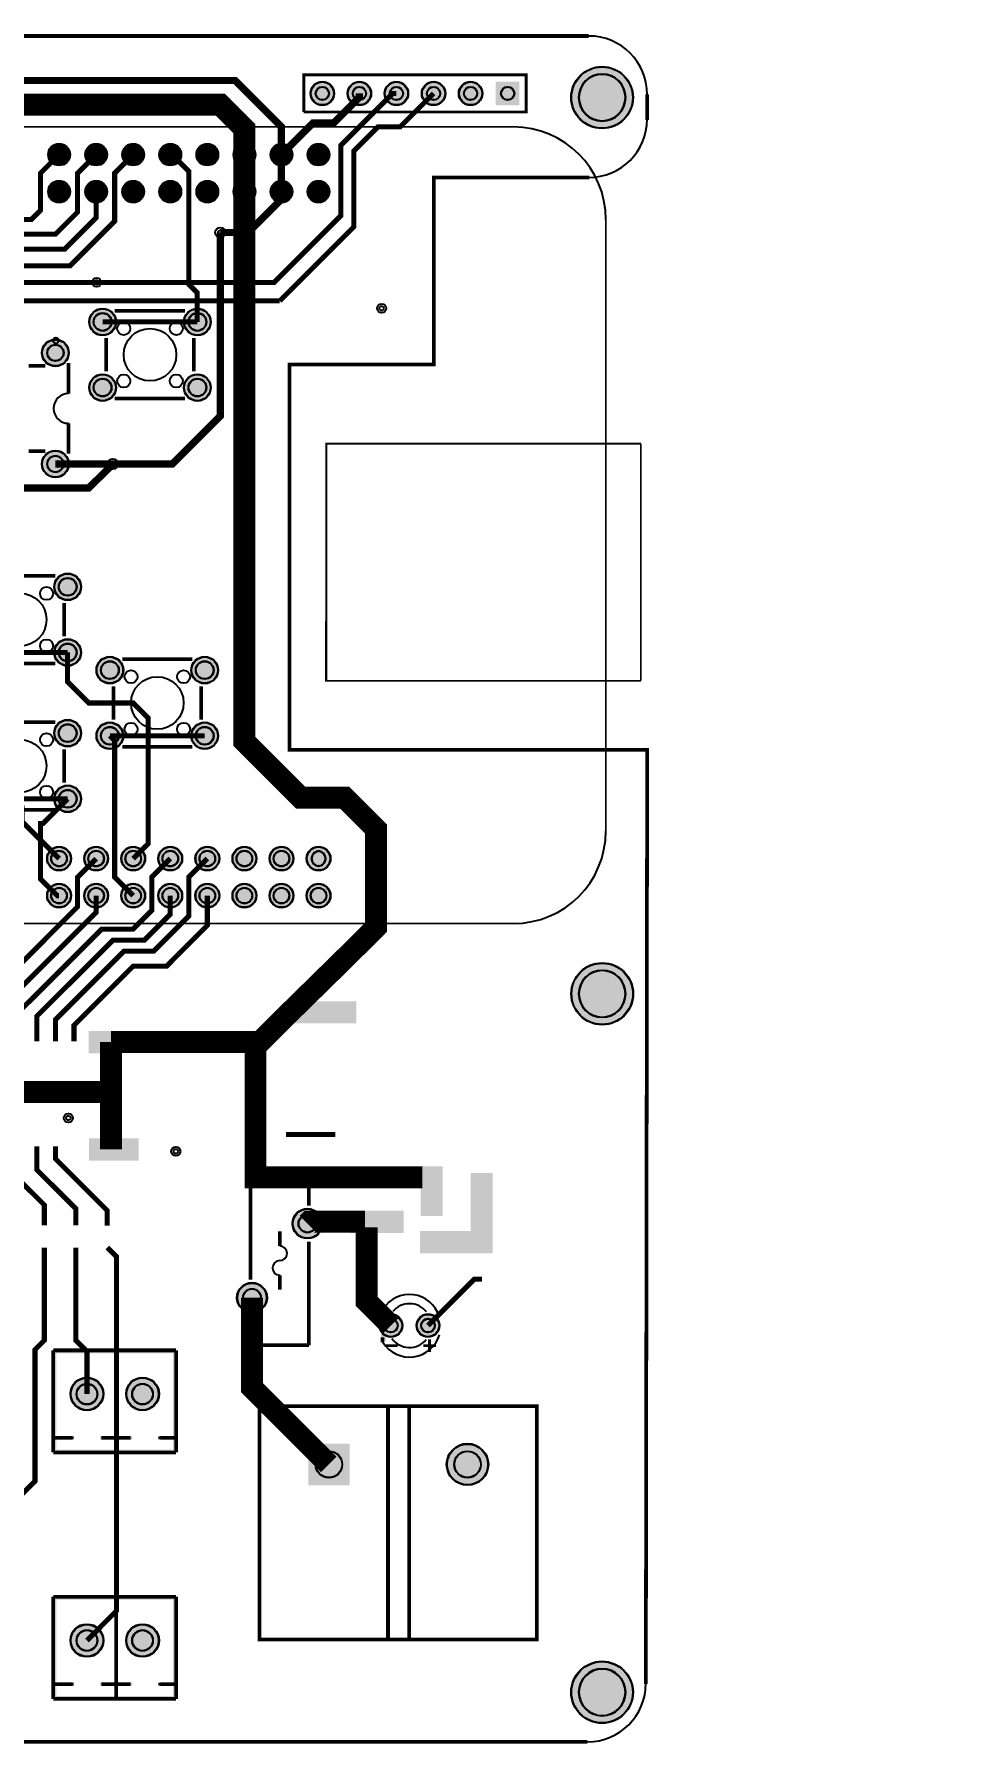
# Model space of a CAD drawing. Header units: millimetres. Extents: x 15 to 190, y -133 to -16.
# Drawn here: x 127.3 to 190.4, y -133.5 to -16.3 of the extents above; entities that cross this region are included whole.
import ezdxf

# ---------------------------------------------------------------- set-up
doc = ezdxf.new("R2010")
doc.units = ezdxf.units.MM
for name, color, linetype, true_color in [('BoardOutLine', 7, 'Continuous', 0xff00ff), ('BottomLayer', 7, 'Continuous', 0x0000cc), ('BottomSilkLayer', 7, 'Continuous', 0x66cc33), ('BottomSolderMaskLayer', 7, 'Continuous', 0xaa00ff), ('Document', 7, 'Continuous', 0xffffff), ('Hole', 7, 'Continuous', 0x222222), ('Multi-Layer', 7, 'Continuous', 0xc0c0c0), ('TopLayer', 7, 'Continuous', 0x9900ff), ('TopSilkLayer', 7, 'Continuous', 0xffff00), ('TopSolderMaskLayer', 7, 'Continuous', 0x800080)]:
    doc.layers.add(name, color=color, linetype=linetype, true_color=true_color)

msp = doc.modelspace()

# ---------------------------------------------------------------- hatches: boundary and pattern name
at = {"layer": 'BottomSolderMaskLayer'}
for points in [[(164.12, -20.6, 1), (168.36, -20.6, 1)], [(146.25, -20.32, 1), (147.88, -20.32, 1)], [(148.79, -20.32, 1), (150.42, -20.32, 1)], [(151.33, -20.32, 1), (152.96, -20.32, 1)], [(153.87, -20.32, 1), (155.5, -20.32, 1)], [(156.41, -20.32, 1), (158.04, -20.32, 1)], [(160.58, -21.13), (158.95, -21.13), (158.95, -19.51), (160.58, -19.51)], [(128.28, -24.51, 1), (129.78, -24.51, 1)], [(130.82, -24.51, 1), (132.32, -24.51, 1)], [(133.36, -24.51, 1), (134.86, -24.51, 1)], [(135.9, -24.51, 1), (137.4, -24.51, 1)], [(138.44, -24.51, 1), (139.94, -24.51, 1)], [(140.98, -24.51, 1), (142.48, -24.51, 1)], [(143.52, -24.51, 1), (145.02, -24.51, 1)], [(146.06, -24.51, 1), (147.56, -24.51, 1)], [(128.28, -27.05, 1), (129.78, -27.05, 1)], [(130.82, -27.05, 1), (132.32, -27.05, 1)], [(133.36, -27.05, 1), (134.86, -27.05, 1)], [(135.9, -27.05, 1), (137.4, -27.05, 1)], [(138.44, -27.05, 1), (139.94, -27.05, 1)], [(140.98, -27.05, 1), (142.48, -27.05, 1)], [(143.52, -27.05, 1), (145.02, -27.05, 1)], [(146.06, -27.05, 1), (147.56, -27.05, 1)], [(131.08, -35.98, 1), (132.93, -35.98, 1)], [(137.58, -35.98, 1), (139.43, -35.98, 1)], [(127.85, -38.1, 1), (129.7, -38.1, 1)], [(131.08, -40.48, 1), (132.93, -40.48, 1)], [(137.58, -40.48, 1), (139.43, -40.48, 1)], [(127.85, -45.72, 1), (129.7, -45.72, 1)], [(128.69, -54.14, 1), (130.54, -54.14, 1)], [(128.69, -58.64, 1), (130.54, -58.64, 1)], [(131.59, -59.85, 1), (133.44, -59.85, 1)], [(138.09, -59.85, 1), (139.94, -59.85, 1)], [(128.69, -64.17, 1), (130.54, -64.17, 1)], [(131.59, -64.35, 1), (133.44, -64.35, 1)], [(138.09, -64.35, 1), (139.94, -64.35, 1)], [(128.69, -68.67, 1), (130.54, -68.67, 1)], [(128.21, -72.77, 1), (129.86, -72.77, 1)], [(130.75, -72.77, 1), (132.4, -72.77, 1)], [(133.29, -72.77, 1), (134.94, -72.77, 1)], [(135.83, -72.77, 1), (137.48, -72.77, 1)], [(138.37, -72.77, 1), (140.02, -72.77, 1)], [(140.91, -72.77, 1), (142.56, -72.77, 1)], [(143.45, -72.77, 1), (145.1, -72.77, 1)], [(145.99, -72.77, 1), (147.64, -72.77, 1)], [(128.21, -75.31, 1), (129.86, -75.31, 1)], [(130.75, -75.31, 1), (132.4, -75.31, 1)], [(133.29, -75.31, 1), (134.94, -75.31, 1)], [(135.83, -75.31, 1), (137.48, -75.31, 1)], [(138.37, -75.31, 1), (140.02, -75.31, 1)], [(140.91, -75.31, 1), (142.56, -75.31, 1)], [(143.45, -75.31, 1), (145.1, -75.31, 1)], [(145.99, -75.31, 1), (147.64, -75.31, 1)], [(164.12, -82.04, 1), (168.37, -82.04, 1)], [(145.02, -97.79, 1), (147.08, -97.79, 1)], [(141.23, -102.87, 1), (143.28, -102.87, 1)], [(150.98, -104.78, 1), (152.55, -104.78, 1)], [(153.52, -104.78, 1), (155.09, -104.78, 1)], [(129.81, -109.47, 1), (132.06, -109.47, 1)], [(133.62, -109.47, 1), (135.87, -109.47, 1)], [(146.1, -112.87), (148.95, -112.87), (148.95, -115.73), (146.1, -115.73)], [(155.6, -114.3, 1), (158.45, -114.3, 1)], [(129.81, -126.37, 1), (132.06, -126.37, 1)], [(133.62, -126.37, 1), (135.87, -126.37, 1)], [(164.12, -129.92, 1), (168.36, -129.92, 1)]]:
    msp.add_hatch(color=256, dxfattribs=at).paths.add_polyline_path(points)
at = {"layer": 'Document'}
for points in [[(151.4, -105.84), (151.4, -103.72), (151.11, -103.72), (151.11, -103.73), (151.08, -105.84)], [(128.64, -106.48), (137.04, -106.48), (137.04, -111.48), (136.84, -111.48), (136.84, -106.68), (128.84, -106.68), (128.84, -111.48), (128.64, -111.48)], [(151.36, -106.25), (152.24, -106.25), (152.24, -106.06), (151.36, -106.06)], [(153.98, -106.25), (154.86, -106.25), (154.86, -106.06), (153.98, -106.06)], [(154.51, -106.6), (154.51, -105.72), (154.32, -105.72), (154.32, -106.6)], [(128.64, -111.48), (128.84, -111.48), (128.84, -113.28), (136.84, -113.28), (136.84, -111.48), (137.04, -111.48), (137.04, -113.48), (128.64, -113.48), (128.64, -112.68)], [(128.64, -112.38), (130.04, -112.38), (130.04, -112.58), (128.64, -112.58)], [(131.84, -112.38), (134.04, -112.38), (134.04, -112.58), (131.84, -112.58)], [(132.84, -111.38), (133.04, -111.38), (133.04, -113.38), (132.84, -113.38)], [(135.84, -112.38), (137.04, -112.38), (137.04, -112.58), (135.84, -112.58)], [(128.64, -123.37), (137.04, -123.37), (137.04, -128.37), (136.84, -128.37), (136.84, -123.57), (128.84, -123.57), (128.84, -128.37), (128.64, -128.37)], [(128.64, -128.37), (128.84, -128.37), (128.84, -130.17), (136.84, -130.17), (136.84, -128.37), (137.04, -128.37), (137.04, -130.37), (128.64, -130.37), (128.64, -129.57)], [(132.84, -128.27), (133.04, -128.27), (133.04, -130.27), (132.84, -130.27)], [(128.64, -129.27), (130.04, -129.27), (130.04, -129.47), (128.64, -129.47)], [(131.84, -129.27), (134.04, -129.27), (134.04, -129.47), (131.84, -129.47)], [(135.84, -129.27), (137.04, -129.27), (137.04, -129.47), (135.84, -129.47)]]:
    msp.add_hatch(color=256, dxfattribs=at).paths.add_polyline_path(points)
at = {"layer": 'Multi-Layer'}
for points in [[(146.28, -20.32, 1), (147.85, -20.32, 1)], [(148.82, -20.32, 1), (150.39, -20.32, 1)], [(151.36, -20.32, 1), (152.93, -20.32, 1)], [(153.9, -20.32, 1), (155.47, -20.32, 1)], [(156.44, -20.32, 1), (158.01, -20.32, 1)], [(160.55, -21.11), (158.98, -21.11), (158.98, -19.53), (160.55, -19.53)], [(128.33, -24.51, 1), (129.73, -24.51, 1)], [(130.87, -24.51, 1), (132.27, -24.51, 1)], [(133.41, -24.51, 1), (134.81, -24.51, 1)], [(135.95, -24.51, 1), (137.35, -24.51, 1)], [(138.49, -24.51, 1), (139.89, -24.51, 1)], [(141.03, -24.51, 1), (142.43, -24.51, 1)], [(143.57, -24.51, 1), (144.97, -24.51, 1)], [(146.11, -24.51, 1), (147.51, -24.51, 1)], [(128.33, -27.05, 1), (129.73, -27.05, 1)], [(130.87, -27.05, 1), (132.27, -27.05, 1)], [(133.41, -27.05, 1), (134.81, -27.05, 1)], [(135.95, -27.05, 1), (137.35, -27.05, 1)], [(138.49, -27.05, 1), (139.89, -27.05, 1)], [(141.03, -27.05, 1), (142.43, -27.05, 1)], [(143.57, -27.05, 1), (144.97, -27.05, 1)], [(146.11, -27.05, 1), (147.51, -27.05, 1)], [(131.11, -35.98, 1), (132.91, -35.98, 1)], [(137.61, -35.98, 1), (139.41, -35.98, 1)], [(127.88, -38.1, 1), (129.68, -38.1, 1)], [(131.11, -40.48, 1), (132.91, -40.48, 1)], [(137.61, -40.48, 1), (139.41, -40.48, 1)], [(127.88, -45.72, 1), (129.68, -45.72, 1)], [(128.72, -54.14, 1), (130.52, -54.14, 1)], [(128.72, -58.64, 1), (130.52, -58.64, 1)], [(131.61, -59.85, 1), (133.41, -59.85, 1)], [(138.11, -59.85, 1), (139.91, -59.85, 1)], [(128.72, -64.17, 1), (130.52, -64.17, 1)], [(131.61, -64.35, 1), (133.41, -64.35, 1)], [(138.11, -64.35, 1), (139.91, -64.35, 1)], [(128.72, -68.67, 1), (130.52, -68.67, 1)], [(128.23, -72.77, 1), (129.83, -72.77, 1)], [(130.77, -72.77, 1), (132.37, -72.77, 1)], [(133.31, -72.77, 1), (134.91, -72.77, 1)], [(135.85, -72.77, 1), (137.45, -72.77, 1)], [(138.39, -72.77, 1), (139.99, -72.77, 1)], [(140.93, -72.77, 1), (142.53, -72.77, 1)], [(143.47, -72.77, 1), (145.07, -72.77, 1)], [(146.01, -72.77, 1), (147.61, -72.77, 1)], [(128.23, -75.31, 1), (129.83, -75.31, 1)], [(130.77, -75.31, 1), (132.37, -75.31, 1)], [(133.31, -75.31, 1), (134.91, -75.31, 1)], [(135.85, -75.31, 1), (137.45, -75.31, 1)], [(138.39, -75.31, 1), (139.99, -75.31, 1)], [(140.93, -75.31, 1), (142.53, -75.31, 1)], [(143.47, -75.31, 1), (145.07, -75.31, 1)], [(146.01, -75.31, 1), (147.61, -75.31, 1)], [(145.05, -97.79, 1), (147.05, -97.79, 1)], [(141.25, -102.87, 1), (143.25, -102.87, 1)], [(151, -104.78, 1), (152.53, -104.78, 1)], [(153.54, -104.78, 1), (155.07, -104.78, 1)], [(129.84, -109.47, 1), (132.04, -109.47, 1)], [(133.65, -109.47, 1), (135.85, -109.47, 1)], [(146.12, -112.9), (148.92, -112.9), (148.92, -115.7), (146.12, -115.7)], [(155.62, -114.3, 1), (158.42, -114.3, 1)], [(129.84, -126.37, 1), (132.04, -126.37, 1)], [(133.65, -126.37, 1), (135.85, -126.37, 1)]]:
    msp.add_hatch(color=256, dxfattribs=at).paths.add_polyline_path(points)
at = {"layer": 'TopLayer'}
for points in [[(149.41, -82.55), (149.41, -84.07), (144.65, -84.07), (144.65, -82.55)], [(133.32, -84.58), (133.32, -86.11), (131.05, -86.11), (131.05, -84.58)], [(134.49, -91.95), (134.49, -93.47), (131.08, -93.47), (131.08, -91.95)], [(155.32, -97.28), (153.8, -97.28), (153.8, -93.87), (155.32, -93.87)], [(158.75, -99.82), (157.23, -99.82), (157.23, -94.33), (158.75, -94.33)], [(152.65, -96.9), (152.65, -98.43), (148.97, -98.43), (148.97, -96.9)], [(158.75, -98.3), (158.75, -99.82), (153.77, -99.82), (153.77, -98.3)]]:
    msp.add_hatch(color=256, dxfattribs=at).paths.add_polyline_path(points)
at = {"layer": 'TopSolderMaskLayer'}
for points in [[(164.12, -20.6, 1), (168.36, -20.6, 1)], [(146.25, -20.32, 1), (147.88, -20.32, 1)], [(148.79, -20.32, 1), (150.42, -20.32, 1)], [(151.33, -20.32, 1), (152.96, -20.32, 1)], [(153.87, -20.32, 1), (155.5, -20.32, 1)], [(156.41, -20.32, 1), (158.04, -20.32, 1)], [(160.58, -21.13), (158.95, -21.13), (158.95, -19.51), (160.58, -19.51)], [(128.28, -24.51, 1), (129.78, -24.51, 1)], [(130.82, -24.51, 1), (132.32, -24.51, 1)], [(133.36, -24.51, 1), (134.86, -24.51, 1)], [(135.9, -24.51, 1), (137.4, -24.51, 1)], [(138.44, -24.51, 1), (139.94, -24.51, 1)], [(140.98, -24.51, 1), (142.48, -24.51, 1)], [(143.52, -24.51, 1), (145.02, -24.51, 1)], [(146.06, -24.51, 1), (147.56, -24.51, 1)], [(128.28, -27.05, 1), (129.78, -27.05, 1)], [(130.82, -27.05, 1), (132.32, -27.05, 1)], [(133.36, -27.05, 1), (134.86, -27.05, 1)], [(135.9, -27.05, 1), (137.4, -27.05, 1)], [(138.44, -27.05, 1), (139.94, -27.05, 1)], [(140.98, -27.05, 1), (142.48, -27.05, 1)], [(143.52, -27.05, 1), (145.02, -27.05, 1)], [(146.06, -27.05, 1), (147.56, -27.05, 1)], [(131.08, -35.98, 1), (132.93, -35.98, 1)], [(137.58, -35.98, 1), (139.43, -35.98, 1)], [(127.85, -38.1, 1), (129.7, -38.1, 1)], [(131.08, -40.48, 1), (132.93, -40.48, 1)], [(137.58, -40.48, 1), (139.43, -40.48, 1)], [(127.85, -45.72, 1), (129.7, -45.72, 1)], [(128.69, -54.14, 1), (130.54, -54.14, 1)], [(128.69, -58.64, 1), (130.54, -58.64, 1)], [(131.59, -59.85, 1), (133.44, -59.85, 1)], [(138.09, -59.85, 1), (139.94, -59.85, 1)], [(128.69, -64.17, 1), (130.54, -64.17, 1)], [(131.59, -64.35, 1), (133.44, -64.35, 1)], [(138.09, -64.35, 1), (139.94, -64.35, 1)], [(128.69, -68.67, 1), (130.54, -68.67, 1)], [(128.21, -72.77, 1), (129.86, -72.77, 1)], [(130.75, -72.77, 1), (132.4, -72.77, 1)], [(133.29, -72.77, 1), (134.94, -72.77, 1)], [(135.83, -72.77, 1), (137.48, -72.77, 1)], [(138.37, -72.77, 1), (140.02, -72.77, 1)], [(140.91, -72.77, 1), (142.56, -72.77, 1)], [(143.45, -72.77, 1), (145.1, -72.77, 1)], [(145.99, -72.77, 1), (147.64, -72.77, 1)], [(128.21, -75.31, 1), (129.86, -75.31, 1)], [(130.75, -75.31, 1), (132.4, -75.31, 1)], [(133.29, -75.31, 1), (134.94, -75.31, 1)], [(135.83, -75.31, 1), (137.48, -75.31, 1)], [(138.37, -75.31, 1), (140.02, -75.31, 1)], [(140.91, -75.31, 1), (142.56, -75.31, 1)], [(143.45, -75.31, 1), (145.1, -75.31, 1)], [(145.99, -75.31, 1), (147.64, -75.31, 1)], [(164.12, -82.04, 1), (168.37, -82.04, 1)], [(145.02, -97.79, 1), (147.08, -97.79, 1)], [(141.23, -102.87, 1), (143.28, -102.87, 1)], [(150.98, -104.78, 1), (152.55, -104.78, 1)], [(153.52, -104.78, 1), (155.09, -104.78, 1)], [(129.81, -109.47, 1), (132.06, -109.47, 1)], [(133.62, -109.47, 1), (135.87, -109.47, 1)], [(146.1, -112.87), (148.95, -112.87), (148.95, -115.73), (146.1, -115.73)], [(155.6, -114.3, 1), (158.45, -114.3, 1)], [(129.81, -126.37, 1), (132.06, -126.37, 1)], [(133.62, -126.37, 1), (135.87, -126.37, 1)], [(164.12, -129.92, 1), (168.36, -129.92, 1)]]:
    msp.add_hatch(color=256, dxfattribs=at).paths.add_polyline_path(points)

# ---------------------------------------------------------------- linework, layer by layer
at = {"layer": 'BoardOutLine', "const_width": 0.254}
for points in [[(18.92, -16.38), (165.33, -16.38)], [(169.33, -20.39), (169.33, -22.14)], [(165.37, -26.08), (154.72, -26.07), (154.72, -38.9), (144.82, -38.9), (144.82, -65.32), (169.33, -65.32), (169.24, -129.35)], [(165.24, -133.32), (18.83, -133.32)]]:
    msp.add_lwpolyline(points, dxfattribs=at)
at = {"layer": 'BoardOutLine'}
for centre, start, end in [((165.33, -20.38), 360, 90), ((165.33, -22.08), 270, 0), ((165.24, -129.32), 270, 0)]:
    msp.add_arc(centre, 4, start, end, dxfattribs=at)
at = {"layer": 'BottomLayer'}
for points, const_width in [([(143.64, -33.27), (143.76, -33.27), (148.34, -28.7), (148.34, -23.88), (151.89, -20.32), (152.15, -20.32)], 0.35), ([(144.15, -34.54), (149.23, -29.46), (149.23, -24.26), (150.88, -22.61), (152.4, -22.61), (154.69, -20.32)], 0.35), ([(144.27, -24.51), (146.43, -22.35), (147.83, -22.35), (149.61, -20.57), (149.61, -20.32)], 0.5), ([(144.27, -27.05), (144.27, -27.56), (141.99, -29.85), (140.08, -29.85)], 0.5), ([(131.6, -33.27), (143.64, -33.27)], 0.35), ([(144.15, -34.54), (125.22, -34.54), (125.22, -34.42)], 0.35), ([(132.72, -45.72), (131.06, -47.37), (117.35, -47.37)], 0.5), ([(129.03, -72.77), (126.49, -70.23), (126.49, -69.22), (123.83, -66.55), (122.41, -66.55), (120.22, -64.35)], 0.35), ([(134.11, -75.31), (132.84, -74.04), (132.84, -64.68), (132.51, -64.35)], 0.35), ([(132.51, -64.35), (139.01, -64.35)], 0.35), ([(147.52, -114.3), (142.25, -109.03), (142.25, -102.87)], 1.5)]:
    msp.add_lwpolyline(points, dxfattribs=dict(at, const_width=const_width))
at = {"layer": 'BottomSilkLayer', "const_width": 0.127}
msp.add_lwpolyline([(166.5, -44.32), (147.35, -44.32), (147.32, -60.58), (166.5, -60.58)], dxfattribs=at)
at = {"layer": 'BottomSolderMaskLayer'}
for points in [[(166.24, -18.99), (166.25, -18.99)], [(166.24, -22.21), (166.25, -22.21)], [(129.01, -23.97), (129.06, -23.97)], [(131.55, -23.97), (131.6, -23.97)], [(134.09, -23.97), (134.14, -23.97)], [(136.63, -23.97), (136.68, -23.97)], [(139.17, -23.97), (139.22, -23.97)], [(141.71, -23.97), (141.76, -23.97)], [(144.25, -23.97), (144.3, -23.97)], [(146.79, -23.97), (146.84, -23.97)], [(129.01, -25.05), (129.06, -25.05)], [(131.55, -25.05), (131.6, -25.05)], [(134.09, -25.05), (134.14, -25.05)], [(136.63, -25.05), (136.68, -25.05)], [(139.17, -25.05), (139.22, -25.05)], [(141.71, -25.05), (141.76, -25.05)], [(144.25, -25.05), (144.3, -25.05)], [(146.79, -25.05), (146.84, -25.05)], [(129.01, -26.51), (129.06, -26.51)], [(131.55, -26.51), (131.6, -26.51)], [(134.09, -26.51), (134.14, -26.51)], [(136.63, -26.51), (136.68, -26.51)], [(139.17, -26.51), (139.22, -26.51)], [(141.71, -26.51), (141.76, -26.51)], [(144.25, -26.51), (144.3, -26.51)], [(146.79, -26.51), (146.84, -26.51)], [(129.01, -27.59), (129.06, -27.59)], [(131.55, -27.59), (131.6, -27.59)], [(134.09, -27.59), (134.14, -27.59)], [(136.63, -27.59), (136.68, -27.59)], [(139.17, -27.59), (139.22, -27.59)], [(141.71, -27.59), (141.76, -27.59)], [(144.25, -27.59), (144.3, -27.59)], [(146.79, -27.59), (146.84, -27.59)], [(146.84, -72.25), (146.79, -72.25)], [(146.84, -73.29), (146.79, -73.29)], [(166.24, -80.44), (166.25, -80.44)], [(166.24, -83.65), (166.25, -83.65)], [(166.24, -128.31), (166.25, -128.31)], [(166.24, -131.53), (166.25, -131.53)]]:
    msp.add_lwpolyline(points, close=True, dxfattribs=at)
for centre, radius in [((166.24, -20.6), 2.12), ((147.07, -20.32), 0.813), ((147.07, -20.32), 0.459), ((149.61, -20.32), 0.813), ((149.61, -20.32), 0.459), ((152.15, -20.32), 0.813), ((152.15, -20.32), 0.459), ((154.69, -20.32), 0.813), ((154.69, -20.32), 0.459), ((157.23, -20.32), 0.813), ((157.23, -20.32), 0.459), ((159.77, -20.32), 0.459), ((129.03, -24.51), 0.751), ((131.57, -24.51), 0.751), ((134.11, -24.51), 0.751), ((136.65, -24.51), 0.751), ((139.19, -24.51), 0.751), ((141.73, -24.51), 0.751), ((144.27, -24.51), 0.751), ((146.81, -24.51), 0.751), ((129.03, -27.05), 0.751), ((131.57, -27.05), 0.751), ((134.11, -27.05), 0.751), ((136.65, -27.05), 0.751), ((139.19, -27.05), 0.751), ((141.73, -27.05), 0.751), ((144.27, -27.05), 0.751), ((146.81, -27.05), 0.751), ((132.01, -35.98), 0.925), ((138.51, -35.98), 0.925), ((132.01, -35.98), 0.617), ((138.51, -35.98), 0.617), ((128.78, -38.1), 0.925), ((128.78, -38.1), 0.566), ((132.01, -40.48), 0.925), ((138.51, -40.48), 0.925), ((132.01, -40.48), 0.617), ((138.51, -40.48), 0.617), ((128.78, -45.72), 0.925), ((128.78, -45.72), 0.566), ((129.62, -54.14), 0.925), ((129.62, -54.14), 0.617), ((129.62, -58.64), 0.925), ((129.62, -58.64), 0.617), ((132.51, -59.85), 0.925), ((132.51, -59.85), 0.617), ((139.01, -59.85), 0.925), ((139.01, -59.85), 0.617), ((129.62, -64.17), 0.925), ((129.62, -64.17), 0.617), ((132.51, -64.35), 0.925), ((132.51, -64.35), 0.617), ((139.01, -64.35), 0.925), ((139.01, -64.35), 0.617), ((129.62, -68.67), 0.925), ((129.62, -68.67), 0.617), ((129.03, -72.77), 0.825), ((129.03, -72.77), 0.542), ((131.57, -72.77), 0.825), ((131.57, -72.77), 0.542), ((134.11, -72.77), 0.825), ((134.11, -72.77), 0.542), ((136.65, -72.77), 0.825), ((136.65, -72.77), 0.542), ((139.19, -72.77), 0.825), ((139.19, -72.77), 0.542), ((141.73, -72.77), 0.825), ((141.73, -72.77), 0.542), ((144.27, -72.77), 0.825), ((144.27, -72.77), 0.542), ((146.81, -72.77), 0.825), ((129.03, -75.31), 0.825), ((129.03, -75.31), 0.542), ((131.57, -75.31), 0.825), ((131.57, -75.31), 0.542), ((134.11, -75.31), 0.825), ((134.11, -75.31), 0.542), ((136.65, -75.31), 0.825), ((136.65, -75.31), 0.542), ((139.19, -75.31), 0.825), ((139.19, -75.31), 0.542), ((141.73, -75.31), 0.825), ((141.73, -75.31), 0.542), ((144.27, -75.31), 0.825), ((144.27, -75.31), 0.542), ((146.81, -75.31), 0.825), ((146.81, -75.31), 0.542), ((166.25, -82.04), 2.12), ((146.05, -97.79), 1.03), ((146.05, -97.79), 0.615), ((142.25, -102.87), 1.03), ((142.25, -102.87), 0.615), ((151.77, -104.78), 0.787), ((151.77, -104.78), 0.472), ((154.31, -104.78), 0.787), ((154.31, -104.78), 0.472), ((130.94, -109.47), 1.13), ((130.94, -109.48), 0.716), ((134.75, -109.47), 1.13), ((134.75, -109.48), 0.716), ((147.52, -114.3), 0.916), ((157.02, -114.3), 1.43), ((157.02, -114.3), 0.916), ((130.94, -126.37), 1.13), ((134.75, -126.37), 1.13), ((130.94, -126.37), 0.716), ((134.75, -126.37), 0.716), ((166.24, -129.92), 2.12)]:
    msp.add_circle(centre, radius, dxfattribs=at)
for centre, radius, start, end in [((166.24, -20.6), 1.61, 450, 270), ((166.25, -20.6), 1.61, 270, 450), ((129.06, -24.51), 0.537, 90, 270), ((129.01, -24.51), 0.537, 270, 90), ((131.6, -24.51), 0.537, 90, 270), ((131.55, -24.51), 0.537, 270, 90), ((134.14, -24.51), 0.537, 90, 270), ((134.09, -24.51), 0.537, 270, 90), ((136.68, -24.51), 0.537, 90, 270), ((136.63, -24.51), 0.537, 270, 90), ((139.22, -24.51), 0.537, 90, 270), ((139.17, -24.51), 0.537, 270, 90), ((141.76, -24.51), 0.537, 90, 270), ((141.71, -24.51), 0.537, 270, 90), ((144.3, -24.51), 0.537, 90, 270), ((144.25, -24.51), 0.537, 270, 90), ((146.84, -24.51), 0.537, 90, 270), ((146.79, -24.51), 0.537, 270, 90), ((129.06, -27.05), 0.537, 90, 270), ((129.01, -27.05), 0.537, 270, 90), ((131.6, -27.05), 0.537, 90, 270), ((131.55, -27.05), 0.537, 270, 90), ((134.14, -27.05), 0.537, 90, 270), ((134.09, -27.05), 0.537, 270, 90), ((136.68, -27.05), 0.537, 90, 270), ((136.63, -27.05), 0.537, 270, 90), ((139.22, -27.05), 0.537, 90, 270), ((139.17, -27.05), 0.537, 270, 90), ((141.76, -27.05), 0.537, 90, 270), ((141.71, -27.05), 0.537, 270, 90), ((144.3, -27.05), 0.537, 90, 270), ((144.25, -27.05), 0.537, 270, 90), ((146.84, -27.05), 0.537, 90, 270), ((146.79, -27.05), 0.537, 270, 90), ((146.84, -72.77), 0.516, 450, 270), ((146.79, -72.77), 0.516, 270, 450), ((166.24, -82.04), 1.61, 450, 270), ((166.25, -82.04), 1.61, 270, 450), ((166.24, -129.92), 1.61, 450, 270), ((166.25, -129.92), 1.61, 270, 450)]:
    msp.add_arc(centre, radius, start, end, dxfattribs=at)
at = {"layer": 'Document', "const_width": 0.127}
for points in [[(92.84, -22.61), (160.15, -22.61)], [(166.5, -28.96), (166.5, -70.87)], [(168.91, -60.58), (147.36, -60.58), (147.33, -44.32), (168.91, -44.32)], [(168.9, -60.58), (168.9, -44.33)], [(160.15, -77.22), (92.84, -77.22)]]:
    msp.add_lwpolyline(points, dxfattribs=at)
at = {"layer": 'Document'}
msp.add_circle((128.81, -37.25), 0.2, dxfattribs=at)
for centre, start, end in [((160.15, -28.96), 0, 90), ((160.15, -70.87), 270, 0)]:
    msp.add_arc(centre, 6.35, start, end, dxfattribs=at)
at = {"layer": 'Hole'}
for centre in [(140.08, -29.85), (131.6, -33.27), (151.13, -35.05), (132.72, -45.72), (129.67, -90.55), (137.03, -92.84)]:
    msp.add_circle(centre, 0.153, dxfattribs=at)
at = {"layer": 'Multi-Layer'}
for points in [[(166.24, -19.01), (166.25, -19.01)], [(166.24, -22.19), (166.25, -22.19)], [(129.01, -24.01), (129.06, -24.01)], [(131.55, -24.01), (131.6, -24.01)], [(134.09, -24.01), (134.14, -24.01)], [(136.63, -24.01), (136.68, -24.01)], [(139.17, -24.01), (139.22, -24.01)], [(141.71, -24.01), (141.76, -24.01)], [(144.25, -24.01), (144.3, -24.01)], [(146.79, -24.01), (146.84, -24.01)], [(129.01, -25.01), (129.06, -25.01)], [(131.55, -25.01), (131.6, -25.01)], [(134.09, -25.01), (134.14, -25.01)], [(136.63, -25.01), (136.68, -25.01)], [(139.17, -25.01), (139.22, -25.01)], [(141.71, -25.01), (141.76, -25.01)], [(144.25, -25.01), (144.3, -25.01)], [(146.79, -25.01), (146.84, -25.01)], [(129.01, -26.55), (129.06, -26.55)], [(131.55, -26.55), (131.6, -26.55)], [(134.09, -26.55), (134.14, -26.55)], [(136.63, -26.55), (136.68, -26.55)], [(139.17, -26.55), (139.22, -26.55)], [(141.71, -26.55), (141.76, -26.55)], [(144.25, -26.55), (144.3, -26.55)], [(146.79, -26.55), (146.84, -26.55)], [(129.01, -27.55), (129.06, -27.55)], [(131.55, -27.55), (131.6, -27.55)], [(134.09, -27.55), (134.14, -27.55)], [(136.63, -27.55), (136.68, -27.55)], [(139.17, -27.55), (139.22, -27.55)], [(141.71, -27.55), (141.76, -27.55)], [(144.25, -27.55), (144.3, -27.55)], [(146.79, -27.55), (146.84, -27.55)], [(146.84, -72.27), (146.79, -72.27)], [(146.84, -73.27), (146.79, -73.27)], [(166.24, -80.45), (166.25, -80.45)], [(166.24, -83.63), (166.25, -83.63)], [(166.24, -128.33), (166.25, -128.33)], [(166.24, -131.51), (166.25, -131.51)]]:
    msp.add_lwpolyline(points, close=True, dxfattribs=at)
for centre, radius in [((166.24, -20.6), 2.1), ((147.07, -20.32), 0.787), ((147.07, -20.32), 0.445), ((149.61, -20.32), 0.787), ((149.61, -20.32), 0.445), ((152.15, -20.32), 0.787), ((152.15, -20.32), 0.445), ((154.69, -20.32), 0.787), ((154.69, -20.32), 0.445), ((157.23, -20.32), 0.787), ((157.23, -20.32), 0.445), ((159.77, -20.32), 0.445), ((129.03, -24.51), 0.7), ((131.57, -24.51), 0.7), ((134.11, -24.51), 0.7), ((136.65, -24.51), 0.7), ((139.19, -24.51), 0.7), ((141.73, -24.51), 0.7), ((144.27, -24.51), 0.7), ((146.81, -24.51), 0.7), ((129.03, -27.05), 0.7), ((131.57, -27.05), 0.7), ((134.11, -27.05), 0.7), ((136.65, -27.05), 0.7), ((139.19, -27.05), 0.7), ((141.73, -27.05), 0.7), ((144.27, -27.05), 0.7), ((146.81, -27.05), 0.7), ((140.08, -29.85), 0.35), ((131.6, -33.27), 0.31), ((132.01, -35.98), 0.9), ((138.51, -35.98), 0.9), ((151.13, -35.05), 0.31), ((132.01, -35.98), 0.6), ((138.51, -35.98), 0.6), ((128.78, -38.1), 0.9), ((128.78, -38.1), 0.55), ((132.01, -40.48), 0.9), ((138.51, -40.48), 0.9), ((132.01, -40.48), 0.6), ((138.51, -40.48), 0.6), ((128.78, -45.72), 0.9), ((128.78, -45.72), 0.55), ((132.72, -45.72), 0.35), ((129.62, -54.14), 0.9), ((129.62, -54.14), 0.6), ((129.62, -58.64), 0.9), ((129.62, -58.64), 0.6), ((132.51, -59.85), 0.9), ((132.51, -59.85), 0.6), ((139.01, -59.85), 0.9), ((139.01, -59.85), 0.6), ((129.62, -64.17), 0.9), ((129.62, -64.17), 0.6), ((132.51, -64.35), 0.9), ((132.51, -64.35), 0.6), ((139.01, -64.35), 0.9), ((139.01, -64.35), 0.6), ((129.62, -68.67), 0.9), ((129.62, -68.67), 0.6), ((129.03, -72.77), 0.8), ((129.03, -72.77), 0.525), ((131.57, -72.77), 0.8), ((131.57, -72.77), 0.525), ((134.11, -72.77), 0.8), ((134.11, -72.77), 0.525), ((136.65, -72.77), 0.8), ((136.65, -72.77), 0.525), ((139.19, -72.77), 0.8), ((139.19, -72.77), 0.525), ((141.73, -72.77), 0.8), ((141.73, -72.77), 0.525), ((144.27, -72.77), 0.8), ((144.27, -72.77), 0.525), ((146.81, -72.77), 0.8), ((129.03, -75.31), 0.8), ((129.03, -75.31), 0.525), ((131.57, -75.31), 0.8), ((131.57, -75.31), 0.525), ((134.11, -75.31), 0.8), ((134.11, -75.31), 0.525), ((136.65, -75.31), 0.8), ((136.65, -75.31), 0.525), ((139.19, -75.31), 0.8), ((139.19, -75.31), 0.525), ((141.73, -75.31), 0.8), ((141.73, -75.31), 0.525), ((144.27, -75.31), 0.8), ((144.27, -75.31), 0.525), ((146.81, -75.31), 0.8), ((146.81, -75.31), 0.525), ((166.25, -82.04), 2.1), ((129.67, -90.55), 0.31), ((137.03, -92.84), 0.31), ((146.05, -97.79), 1), ((146.05, -97.79), 0.6), ((142.25, -102.87), 1), ((142.25, -102.87), 0.6), ((151.77, -104.78), 0.762), ((154.31, -104.78), 0.762), ((151.77, -104.78), 0.457), ((154.31, -104.78), 0.457), ((130.94, -109.47), 1.1), ((130.94, -109.48), 0.7), ((134.75, -109.47), 1.1), ((134.75, -109.48), 0.7), ((147.52, -114.3), 0.9), ((157.02, -114.3), 1.4), ((157.02, -114.3), 0.9), ((130.94, -126.37), 1.1), ((134.75, -126.37), 1.1), ((130.94, -126.37), 0.7), ((134.75, -126.37), 0.7), ((166.24, -129.92), 2.1)]:
    msp.add_circle(centre, radius, dxfattribs=at)
for centre, radius, start, end in [((166.24, -20.6), 1.59, 450, 270), ((166.25, -20.6), 1.59, 270, 450), ((129.06, -24.51), 0.501, 90, 270), ((129.01, -24.51), 0.501, 270, 90), ((131.6, -24.51), 0.501, 90, 270), ((131.55, -24.51), 0.501, 270, 90), ((134.14, -24.51), 0.501, 90, 270), ((134.09, -24.51), 0.501, 270, 90), ((136.68, -24.51), 0.501, 90, 270), ((136.63, -24.51), 0.501, 270, 90), ((139.22, -24.51), 0.501, 90, 270), ((139.17, -24.51), 0.501, 270, 90), ((141.76, -24.51), 0.501, 90, 270), ((141.71, -24.51), 0.501, 270, 90), ((144.3, -24.51), 0.501, 90, 270), ((144.25, -24.51), 0.501, 270, 90), ((146.84, -24.51), 0.501, 90, 270), ((146.79, -24.51), 0.501, 270, 90), ((129.06, -27.05), 0.501, 90, 270), ((129.01, -27.05), 0.501, 270, 90), ((131.6, -27.05), 0.501, 90, 270), ((131.55, -27.05), 0.501, 270, 90), ((134.14, -27.05), 0.501, 90, 270), ((134.09, -27.05), 0.501, 270, 90), ((136.68, -27.05), 0.501, 90, 270), ((136.63, -27.05), 0.501, 270, 90), ((139.22, -27.05), 0.501, 90, 270), ((139.17, -27.05), 0.501, 270, 90), ((141.76, -27.05), 0.501, 90, 270), ((141.71, -27.05), 0.501, 270, 90), ((144.3, -27.05), 0.501, 90, 270), ((144.25, -27.05), 0.501, 270, 90), ((146.84, -27.05), 0.501, 90, 270), ((146.79, -27.05), 0.501, 270, 90), ((146.84, -72.77), 0.501, 450, 270), ((146.79, -72.77), 0.501, 270, 450), ((166.24, -82.04), 1.59, 450, 270), ((166.25, -82.04), 1.59, 270, 450), ((166.24, -129.92), 1.59, 450, 270), ((166.25, -129.92), 1.59, 270, 450)]:
    msp.add_arc(centre, radius, start, end, dxfattribs=at)
at = {"layer": 'TopLayer'}
for points, const_width in [([(144.27, -24.51), (144.27, -22.61), (141.1, -19.43), (52.07, -19.43), (44.7, -26.8), (44.7, -28.19)], 0.5), ([(141.73, -24.51), (141.73, -22.73), (140.08, -21.08), (75.06, -21.08), (70.1, -26.04), (70.1, -28.19)], 1.5), ([(134.11, -24.51), (132.84, -25.78), (132.84, -29.08), (129.79, -32.13), (121.67, -32.13), (118.36, -35.43), (95.5, -35.43), (90.17, -40.77), (68.58, -40.77), (61.34, -33.53), (61.34, -29.59), (59.94, -28.19)], 0.35), ([(131.57, -24.51), (130.3, -25.78), (130.3, -28.45), (128.78, -29.97), (119.76, -29.97), (116.46, -33.27), (94.23, -33.27), (89.03, -38.48), (69.34, -38.48), (63.88, -33.02), (63.88, -29.34), (62.74, -28.19), (62.48, -28.19)], 0.35), ([(129.03, -24.51), (127.76, -25.78), (127.76, -28.32), (127.13, -28.96), (118.87, -28.96), (115.7, -32.13), (93.6, -32.13), (88.39, -37.34), (69.72, -37.34), (65.02, -32.64), (65.02, -30.73)], 0.35), ([(136.65, -24.51), (136.78, -24.51), (137.92, -25.65), (137.92, -33.4), (138.5, -33.98), (138.5, -35.98)], 0.35), ([(141.73, -24.51), (141.73, -27.05)], 1.5), ([(144.27, -24.51), (144.27, -27.05)], 0.5), ([(131.57, -27.05), (131.57, -28.83), (129.41, -30.99), (120.78, -30.99), (117.48, -34.29), (94.87, -34.29), (89.54, -39.62), (68.96, -39.62), (62.48, -33.15), (62.48, -30.73)], 0.35), ([(141.73, -27.05), (141.73, -64.74), (145.59, -68.6), (148.61, -68.6), (150.75, -70.74), (150.75, -77.47), (148.84, -79.38), (144.53, -83.61)], 1.5), ([(132.72, -45.72), (136.78, -45.72), (140.08, -42.42), (140.08, -29.85)], 0.5), ([(125.22, -33.27), (131.6, -33.27)], 0.35), ([(132.01, -35.98), (138.51, -35.98)], 0.35), ([(128.78, -45.72), (131.19, -45.72)], 0.5), ([(131.19, -45.72), (132.72, -45.72)], 0.5), ([(123.12, -58.64), (129.62, -58.64)], 0.35), ([(129.61, -58.64), (129.61, -60.65), (131.06, -62.1), (134.11, -62.1), (135.13, -63.12), (135.13, -71.76), (134.11, -72.77)], 0.35), ([(129.62, -68.67), (123.12, -68.67)], 0.35), ([(129.03, -75.31), (128.91, -75.31), (127.76, -74.17), (127.76, -70.36), (127.93, -70.36), (129.62, -68.67)], 0.35), ([(131.57, -72.77), (130.3, -74.04), (130.3, -76.07), (123.7, -82.68), (123.7, -85.3)], 0.35), ([(136.65, -72.77), (135.38, -74.04), (135.38, -76.33), (134.11, -77.6), (131.95, -77.6), (126.24, -83.31), (126.24, -85.3)], 0.35), ([(139.19, -72.77), (137.92, -74.04), (137.92, -76.71), (135.51, -79.12), (133.48, -79.12), (128.78, -83.82), (128.78, -85.3)], 0.35), ([(131.57, -75.31), (131.57, -76.45), (124.97, -83.06), (124.97, -85.3)], 0.35), ([(136.65, -75.31), (136.65, -76.58), (134.87, -78.36), (132.72, -78.36), (127.51, -83.57), (127.51, -85.3)], 0.35), ([(139.19, -75.31), (139.19, -77.34), (136.4, -80.14), (134.11, -80.14), (130.05, -84.2), (130.05, -85.3)], 0.35), ([(132.59, -85.34), (142.8, -85.34), (144.53, -83.61)], 1.5), ([(153.92, -94.62), (142.49, -94.62), (142.49, -85.65), (144.53, -83.61)], 1.5), ([(132.59, -92.71), (132.59, -85.34)], 1.5), ([(132.59, -88.77), (107.1, -88.77), (106.93, -88.94)], 1.5), ([(126.24, -92.5), (126.24, -94.74), (128.02, -96.52), (128.02, -97.92)], 0.35), ([(127.51, -92.5), (127.51, -94.11), (130.18, -96.77), (130.18, -97.92)], 0.35), ([(128.78, -92.5), (128.78, -93.35), (132.33, -96.9), (132.33, -97.93)], 0.35), ([(144.58, -91.69), (147.96, -91.69)], 0.35), ([(149.99, -97.66), (146.18, -97.66), (146.05, -97.79)], 1.5), ([(151.77, -104.78), (150.11, -103.12), (150.11, -98.04)], 1.5), ([(128.02, -99.43), (128.02, -105.79), (127.38, -106.43), (127.38, -115.44), (120, -122.83), (120, -126.37)], 0.35), ([(130.18, -99.43), (130.18, -105.79), (130.94, -106.55), (130.94, -109.47)], 0.35), ([(132.33, -99.43), (132.97, -100.07), (132.97, -124.33), (130.94, -126.37)], 0.35), ([(154.31, -104.78), (157.48, -101.6), (158.01, -101.6)], 0.35)]:
    msp.add_lwpolyline(points, dxfattribs=dict(at, const_width=const_width))
at = {"layer": 'TopSilkLayer'}
for points, const_width in [([(159.13, -21.59), (161.04, -21.59), (161.04, -19.05), (145.8, -19.05), (145.8, -21.59)], 0.203), ([(145.8, -21.59), (159.13, -21.59)], 0.203), ([(132.85, -35.23), (137.66, -35.23)], 0.254), ([(132.26, -39.37), (132.26, -37.08)], 0.254), ([(138.26, -37.08), (138.26, -39.37)], 0.254), ([(129.67, -40.89), (129.67, -38.8)], 0.254), ([(128.08, -38.99), (126.94, -38.99)], 0.254), ([(137.66, -41.23), (132.85, -41.23)], 0.254), ([(129.67, -42.93), (129.67, -45.02)], 0.254), ([(128.08, -44.83), (126.94, -44.83)], 0.254), ([(123.96, -53.39), (128.77, -53.39)], 0.254), ([(129.37, -55.24), (129.37, -57.54)], 0.254), ([(128.77, -59.39), (123.96, -59.39)], 0.254), ([(133.36, -59.1), (138.17, -59.1)], 0.254), ([(132.76, -63.25), (132.76, -60.96)], 0.254), ([(138.76, -60.96), (138.76, -63.25)], 0.254), ([(123.96, -63.42), (128.77, -63.42)], 0.254), ([(129.37, -65.27), (129.37, -67.57)], 0.254), ([(138.17, -65.1), (133.36, -65.1)], 0.254), ([(128.77, -69.42), (123.96, -69.42)], 0.254), ([(142.15, -94.53), (146.15, -94.53)], 0.254), ([(142.15, -101.64), (142.15, -94.53)], 0.254), ([(146.15, -96.56), (146.15, -94.53)], 0.254), ([(144.15, -99.33), (144.15, -98.33)], 0.254), ([(146.15, -106.13), (146.15, -99.02)], 0.254), ([(144.15, -101.33), (144.15, -102.33)], 0.254), ([(142.15, -106.13), (142.15, -104.1)], 0.254), ([(151.23, -103.94), (151.23, -103.65)], 0.254), ([(151.2, -105.92), (151.2, -105.59)], 0.254), ([(128.63, -113.48), (128.63, -106.48)], 0.254), ([(137.05, -106.48), (128.63, -106.48)], 0.254), ([(132.94, -113.48), (132.94, -106.48)], 0.254), ([(137.05, -113.48), (137.05, -106.48)], 0.254), ([(142.15, -106.13), (146.15, -106.13)], 0.254), ([(129.94, -112.48), (128.63, -112.48)], 0.254), ([(133.93, -112.48), (131.92, -112.48)], 0.254), ([(137.05, -112.48), (135.96, -112.48)], 0.254), ([(137.05, -113.48), (128.63, -113.48)], 0.254), ([(128.63, -130.37), (128.63, -123.37)], 0.254), ([(137.05, -123.37), (128.63, -123.37)], 0.254), ([(132.94, -130.37), (132.94, -123.37)], 0.254), ([(137.05, -130.37), (137.05, -123.37)], 0.254), ([(129.94, -129.37), (128.63, -129.37)], 0.254), ([(133.93, -129.37), (131.92, -129.37)], 0.254), ([(137.05, -129.37), (135.96, -129.37)], 0.254), ([(137.05, -130.37), (128.63, -130.37)], 0.254)]:
    msp.add_lwpolyline(points, dxfattribs=dict(at, const_width=const_width))
at = {"layer": 'TopSilkLayer', "const_width": 0.254}
for points in [[(142.77, -110.3), (161.77, -110.3), (161.77, -126.3), (142.77, -126.3), (142.77, -110.3)], [(151.57, -110.3), (153.02, -110.3), (153.02, -126.3), (151.57, -126.3), (151.57, -110.3)]]:
    msp.add_lwpolyline(points, close=True, dxfattribs=at)
at = {"layer": 'TopSilkLayer'}
for centre, radius in [((133.46, -36.43), 0.447), ((137.06, -36.43), 0.447), ((135.26, -38.23), 1.8), ((133.46, -40.03), 0.447), ((137.06, -40.03), 0.447), ((126.37, -56.39), 1.8), ((128.17, -54.59), 0.447), ((128.17, -58.19), 0.447), ((133.96, -60.3), 0.447), ((135.76, -62.1), 1.8), ((137.56, -60.3), 0.447), ((128.17, -64.62), 0.447), ((133.96, -63.9), 0.447), ((137.56, -63.9), 0.447), ((126.37, -66.42), 1.8), ((128.17, -68.22), 0.447)]:
    msp.add_circle(centre, radius, dxfattribs=at)
for centre, radius, start, end in [((129.67, -41.91), 1.02, 90, 270), ((144.15, -99.83), 0.5, 270, 90), ((144.16, -100.83), 0.5, 91.2912, 268.7088), ((153.04, -104.78), 2.13, 17.3536, 147.9999), ((153.04, -104.78), 1.5, 38.5847, 139.9337), ((153.04, -104.78), 2.16, 212.0247, 342.9503), ((153.04, -104.78), 1.5, 216.6513, 319.8442)]:
    msp.add_arc(centre, radius, start, end, dxfattribs=at)
at = {"layer": 'TopSolderMaskLayer'}
for points in [[(166.24, -18.99), (166.25, -18.99)], [(166.24, -22.21), (166.25, -22.21)], [(129.01, -23.97), (129.06, -23.97)], [(131.55, -23.97), (131.6, -23.97)], [(134.09, -23.97), (134.14, -23.97)], [(136.63, -23.97), (136.68, -23.97)], [(139.17, -23.97), (139.22, -23.97)], [(141.71, -23.97), (141.76, -23.97)], [(144.25, -23.97), (144.3, -23.97)], [(146.79, -23.97), (146.84, -23.97)], [(129.01, -25.05), (129.06, -25.05)], [(131.55, -25.05), (131.6, -25.05)], [(134.09, -25.05), (134.14, -25.05)], [(136.63, -25.05), (136.68, -25.05)], [(139.17, -25.05), (139.22, -25.05)], [(141.71, -25.05), (141.76, -25.05)], [(144.25, -25.05), (144.3, -25.05)], [(146.79, -25.05), (146.84, -25.05)], [(129.01, -26.51), (129.06, -26.51)], [(131.55, -26.51), (131.6, -26.51)], [(134.09, -26.51), (134.14, -26.51)], [(136.63, -26.51), (136.68, -26.51)], [(139.17, -26.51), (139.22, -26.51)], [(141.71, -26.51), (141.76, -26.51)], [(144.25, -26.51), (144.3, -26.51)], [(146.79, -26.51), (146.84, -26.51)], [(129.01, -27.59), (129.06, -27.59)], [(131.55, -27.59), (131.6, -27.59)], [(134.09, -27.59), (134.14, -27.59)], [(136.63, -27.59), (136.68, -27.59)], [(139.17, -27.59), (139.22, -27.59)], [(141.71, -27.59), (141.76, -27.59)], [(144.25, -27.59), (144.3, -27.59)], [(146.79, -27.59), (146.84, -27.59)], [(146.84, -72.25), (146.79, -72.25)], [(146.84, -73.29), (146.79, -73.29)], [(166.24, -80.44), (166.25, -80.44)], [(166.24, -83.65), (166.25, -83.65)], [(166.24, -128.31), (166.25, -128.31)], [(166.24, -131.53), (166.25, -131.53)]]:
    msp.add_lwpolyline(points, close=True, dxfattribs=at)
for centre, radius in [((166.24, -20.6), 2.12), ((147.07, -20.32), 0.813), ((147.07, -20.32), 0.459), ((149.61, -20.32), 0.813), ((149.61, -20.32), 0.459), ((152.15, -20.32), 0.813), ((152.15, -20.32), 0.459), ((154.69, -20.32), 0.813), ((154.69, -20.32), 0.459), ((157.23, -20.32), 0.813), ((157.23, -20.32), 0.459), ((159.77, -20.32), 0.459), ((129.03, -24.51), 0.751), ((131.57, -24.51), 0.751), ((134.11, -24.51), 0.751), ((136.65, -24.51), 0.751), ((139.19, -24.51), 0.751), ((141.73, -24.51), 0.751), ((144.27, -24.51), 0.751), ((146.81, -24.51), 0.751), ((129.03, -27.05), 0.751), ((131.57, -27.05), 0.751), ((134.11, -27.05), 0.751), ((136.65, -27.05), 0.751), ((139.19, -27.05), 0.751), ((141.73, -27.05), 0.751), ((144.27, -27.05), 0.751), ((146.81, -27.05), 0.751), ((132.01, -35.98), 0.925), ((138.51, -35.98), 0.925), ((132.01, -35.98), 0.617), ((138.51, -35.98), 0.617), ((128.78, -38.1), 0.925), ((128.78, -38.1), 0.566), ((132.01, -40.48), 0.925), ((138.51, -40.48), 0.925), ((132.01, -40.48), 0.617), ((138.51, -40.48), 0.617), ((128.78, -45.72), 0.925), ((128.78, -45.72), 0.566), ((129.62, -54.14), 0.925), ((129.62, -54.14), 0.617), ((129.62, -58.64), 0.925), ((129.62, -58.64), 0.617), ((132.51, -59.85), 0.925), ((132.51, -59.85), 0.617), ((139.01, -59.85), 0.925), ((139.01, -59.85), 0.617), ((129.62, -64.17), 0.925), ((129.62, -64.17), 0.617), ((132.51, -64.35), 0.925), ((132.51, -64.35), 0.617), ((139.01, -64.35), 0.925), ((139.01, -64.35), 0.617), ((129.62, -68.67), 0.925), ((129.62, -68.67), 0.617), ((129.03, -72.77), 0.825), ((129.03, -72.77), 0.542), ((131.57, -72.77), 0.825), ((131.57, -72.77), 0.542), ((134.11, -72.77), 0.825), ((134.11, -72.77), 0.542), ((136.65, -72.77), 0.825), ((136.65, -72.77), 0.542), ((139.19, -72.77), 0.825), ((139.19, -72.77), 0.542), ((141.73, -72.77), 0.825), ((141.73, -72.77), 0.542), ((144.27, -72.77), 0.825), ((144.27, -72.77), 0.542), ((146.81, -72.77), 0.825), ((129.03, -75.31), 0.825), ((129.03, -75.31), 0.542), ((131.57, -75.31), 0.825), ((131.57, -75.31), 0.542), ((134.11, -75.31), 0.825), ((134.11, -75.31), 0.542), ((136.65, -75.31), 0.825), ((136.65, -75.31), 0.542), ((139.19, -75.31), 0.825), ((139.19, -75.31), 0.542), ((141.73, -75.31), 0.825), ((141.73, -75.31), 0.542), ((144.27, -75.31), 0.825), ((144.27, -75.31), 0.542), ((146.81, -75.31), 0.825), ((146.81, -75.31), 0.542), ((166.25, -82.04), 2.12), ((146.05, -97.79), 1.03), ((146.05, -97.79), 0.615), ((142.25, -102.87), 1.03), ((142.25, -102.87), 0.615), ((151.77, -104.78), 0.787), ((151.77, -104.78), 0.472), ((154.31, -104.78), 0.787), ((154.31, -104.78), 0.472), ((130.94, -109.47), 1.13), ((130.94, -109.48), 0.716), ((134.75, -109.47), 1.13), ((134.75, -109.48), 0.716), ((147.52, -114.3), 0.916), ((157.02, -114.3), 1.43), ((157.02, -114.3), 0.916), ((130.94, -126.37), 1.13), ((134.75, -126.37), 1.13), ((130.94, -126.37), 0.716), ((134.75, -126.37), 0.716), ((166.24, -129.92), 2.12)]:
    msp.add_circle(centre, radius, dxfattribs=at)
for centre, radius, start, end in [((166.24, -20.6), 1.61, 450, 270), ((166.25, -20.6), 1.61, 270, 450), ((129.06, -24.51), 0.537, 90, 270), ((129.01, -24.51), 0.537, 270, 90), ((131.6, -24.51), 0.537, 90, 270), ((131.55, -24.51), 0.537, 270, 90), ((134.14, -24.51), 0.537, 90, 270), ((134.09, -24.51), 0.537, 270, 90), ((136.68, -24.51), 0.537, 90, 270), ((136.63, -24.51), 0.537, 270, 90), ((139.22, -24.51), 0.537, 90, 270), ((139.17, -24.51), 0.537, 270, 90), ((141.76, -24.51), 0.537, 90, 270), ((141.71, -24.51), 0.537, 270, 90), ((144.3, -24.51), 0.537, 90, 270), ((144.25, -24.51), 0.537, 270, 90), ((146.84, -24.51), 0.537, 90, 270), ((146.79, -24.51), 0.537, 270, 90), ((129.06, -27.05), 0.537, 90, 270), ((129.01, -27.05), 0.537, 270, 90), ((131.6, -27.05), 0.537, 90, 270), ((131.55, -27.05), 0.537, 270, 90), ((134.14, -27.05), 0.537, 90, 270), ((134.09, -27.05), 0.537, 270, 90), ((136.68, -27.05), 0.537, 90, 270), ((136.63, -27.05), 0.537, 270, 90), ((139.22, -27.05), 0.537, 90, 270), ((139.17, -27.05), 0.537, 270, 90), ((141.76, -27.05), 0.537, 90, 270), ((141.71, -27.05), 0.537, 270, 90), ((144.3, -27.05), 0.537, 90, 270), ((144.25, -27.05), 0.537, 270, 90), ((146.84, -27.05), 0.537, 90, 270), ((146.79, -27.05), 0.537, 270, 90), ((146.84, -72.77), 0.516, 450, 270), ((146.79, -72.77), 0.516, 270, 450), ((166.24, -82.04), 1.61, 450, 270), ((166.25, -82.04), 1.61, 270, 450), ((166.24, -129.92), 1.61, 450, 270), ((166.25, -129.92), 1.61, 270, 450)]:
    msp.add_arc(centre, radius, start, end, dxfattribs=at)

doc.saveas('drawing.dxf')
